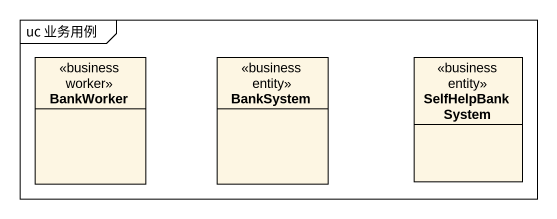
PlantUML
@startuml
mainframe uc 业务用例
hide circle
hide empty members
class BankWorker <<business worker>>
class BankSystem <<business entity>>
class SelfHelpBankSystem <<business entity>>
@enduml
